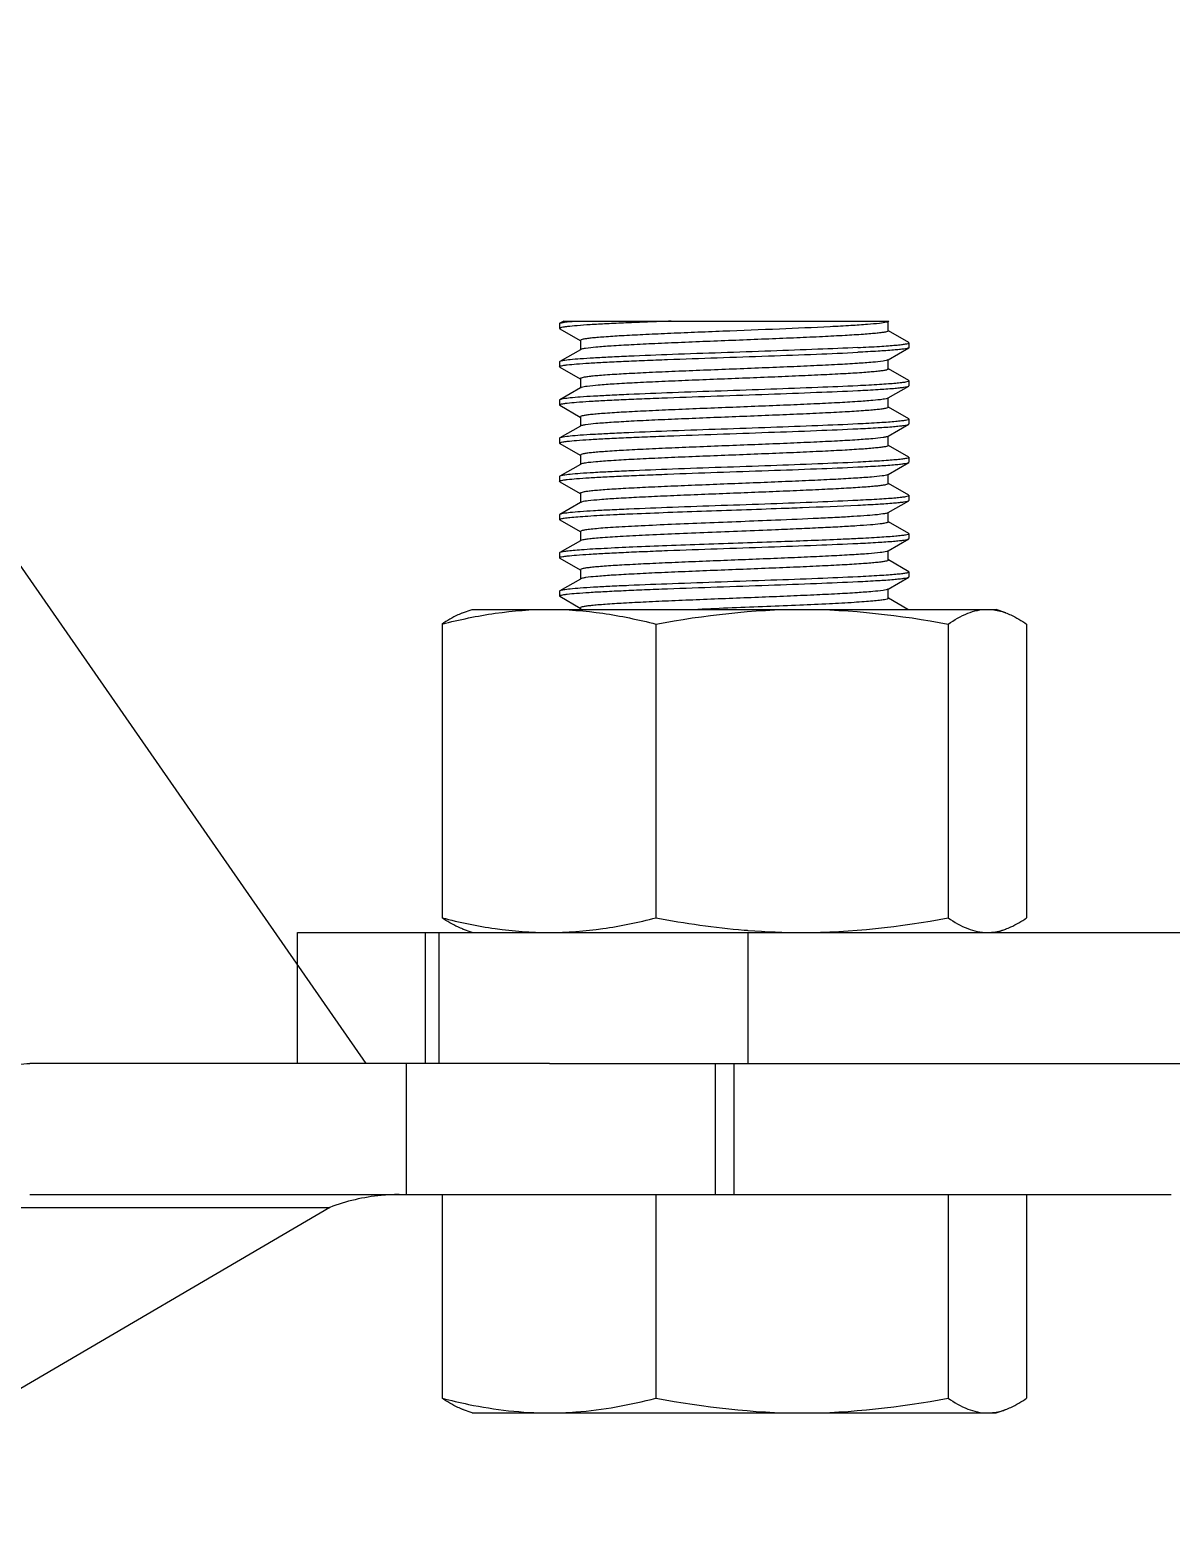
# Model space of a CAD drawing. Extents: x 27938 to 1507990, y 110129 to 923079.
# Drawn here: x 491394 to 492001, y 381827 to 382625 of the extents above; entities that cross this region are included whole.
import ezdxf

# ---------------------------------------------------------------- set-up
doc = ezdxf.new("R2010")
doc.units = 0
doc.header["$LTSCALE"] = 1000
doc.header["$MEASUREMENT"] = 0
doc.styles.get("Standard").update_dxf_attribs({"font": 'gbenor.shx', "bigfont": 'gbcbig.shx'})
doc.dimstyles.get("Standard").update_dxf_attribs({"dimtxt": 0.18, "dimasz": 0.18, "dimexe": 0.18, "dimexo": 0.0625, "dimgap": 0.09, "dimtad": 0, "dimtih": 1, "dimtoh": 1, "dimdec": 4, "dimzin": 0, "dimdsep": 46, "dimtxsty": 'Standard', "dimcen": 0.09, "dimadec": 0, "dimazin": 0, "dimtfac": 1, "dimtdec": 4, "dimtofl": 0, "dimtmove": 0, "dimatfit": 3, "dimfxl": 1, "dimtolj": 1, "dimtzin": 0, "dimarcsym": 0})

msp = doc.modelspace()

# ---------------------------------------------------------------- linework, layer by layer
at = {"linetype": 'Continuous'}
for p, q in [((491675.8, 382468.48), (491675.97, 382468.67)), ((491675.8, 382468.48), (491675.8, 382465.94)), ((491677.99, 382469.83), (491675.97, 382468.67)), ((491675.97, 382465.75), (491686.79, 382459.49)), ((491677.99, 382469.83), (491850.98, 382469.83)), ((491850.43, 382469.51), (491850.98, 382469.83)), ((491850.62, 382464.65), (491850.62, 382469.62)), ((491861.49, 382458.51), (491850.67, 382464.73)), ((491686.84, 382454.6), (491675.97, 382448.34)), ((491686.84, 382459.57), (491686.84, 382454.6)), ((491687.03, 382454.71), (491686.84, 382454.6)), ((491850.62, 382449.29), (491861.49, 382455.58)), ((491861.66, 382458.31), (491861.49, 382458.51)), ((491861.66, 382455.78), (491861.49, 382455.58)), ((491861.66, 382458.31), (491861.66, 382455.78)), ((491675.97, 382448.34), (491675.8, 382448.15)), ((491675.8, 382448.15), (491675.8, 382445.61)), ((491850.43, 382449.18), (491850.62, 382449.29)), ((491850.62, 382444.32), (491850.62, 382449.29)), ((491675.97, 382445.42), (491675.8, 382445.61)), ((491675.97, 382445.42), (491686.79, 382439.16)), ((491686.84, 382439.24), (491686.84, 382434.27)), ((491861.49, 382438.18), (491850.67, 382444.41)), ((491686.84, 382434.27), (491675.97, 382428.02)), ((491687.03, 382434.38), (491686.84, 382434.27)), ((491687.31, 382434.51), (491687.03, 382434.38)), ((491850.62, 382428.97), (491861.49, 382435.25)), ((491861.49, 382438.18), (491861.66, 382437.98)), ((491861.49, 382435.25), (491861.66, 382435.45)), ((491861.66, 382437.98), (491861.66, 382435.45)), ((491675.97, 382428.02), (491675.8, 382427.82)), ((491675.8, 382427.82), (491675.8, 382425.28)), ((491675.97, 382425.09), (491675.8, 382425.28)), ((491675.97, 382425.09), (491686.79, 382418.83)), ((491850.43, 382428.86), (491850.62, 382428.97)), ((491850.62, 382424), (491850.62, 382428.97)), ((491861.49, 382417.85), (491850.67, 382424.08)), ((491686.84, 382418.91), (491686.84, 382413.94)), ((491850.62, 382408.64), (491861.49, 382414.93)), ((491861.49, 382417.85), (491861.66, 382417.65)), ((491861.49, 382414.93), (491861.66, 382415.12)), ((491861.66, 382417.66), (491861.66, 382415.12)), ((491675.97, 382407.69), (491675.8, 382407.49)), ((491675.8, 382407.49), (491675.8, 382404.96)), ((491686.84, 382413.94), (491675.97, 382407.69)), ((491687.03, 382414.05), (491686.84, 382413.94)), ((491850.43, 382408.53), (491850.62, 382408.64)), ((491850.62, 382403.67), (491850.62, 382408.64)), ((491675.97, 382404.76), (491675.8, 382404.96)), ((491675.97, 382404.76), (491686.79, 382398.5)), ((491861.49, 382397.52), (491850.67, 382403.75)), ((491686.84, 382393.61), (491675.97, 382387.36)), ((491686.84, 382398.59), (491686.84, 382393.61)), ((491687.03, 382393.73), (491686.84, 382393.61)), ((491850.62, 382388.31), (491861.49, 382394.6)), ((491861.49, 382397.52), (491861.66, 382397.33)), ((491861.49, 382394.6), (491861.66, 382394.79)), ((491861.66, 382397.33), (491861.66, 382394.79)), ((491675.97, 382387.36), (491675.8, 382387.16)), ((491675.8, 382387.16), (491675.8, 382384.63)), ((491675.97, 382384.43), (491675.8, 382384.63)), ((491675.97, 382384.43), (491686.79, 382378.17)), ((491850.43, 382388.2), (491850.31, 382388.14)), ((491850.43, 382388.2), (491850.62, 382388.31)), ((491850.62, 382383.34), (491850.62, 382388.31)), ((491861.49, 382377.2), (491850.67, 382383.42)), ((491686.84, 382378.26), (491686.84, 382373.29)), ((491861.49, 382377.2), (491861.66, 382377)), ((491861.66, 382377), (491861.66, 382374.46)), ((491675.97, 382367.03), (491675.8, 382366.83)), ((491675.8, 382366.84), (491675.8, 382364.3)), ((491686.84, 382373.29), (491675.97, 382367.03)), ((491687.03, 382373.4), (491686.84, 382373.29)), ((491850.43, 382367.87), (491850.62, 382367.98)), ((491850.62, 382367.98), (491861.49, 382374.27)), ((491850.62, 382363.01), (491850.62, 382367.98)), ((491861.49, 382374.27), (491861.66, 382374.46)), ((491675.97, 382364.11), (491675.8, 382364.3)), ((491675.97, 382364.11), (491686.79, 382357.85)), ((491861.49, 382356.87), (491850.67, 382363.09)), ((491686.84, 382352.96), (491675.97, 382346.7)), ((491686.84, 382357.93), (491686.84, 382352.96)), ((491687.03, 382353.07), (491686.84, 382352.96)), ((491850.62, 382347.65), (491861.49, 382353.94)), ((491861.49, 382356.87), (491861.66, 382356.67)), ((491861.49, 382353.94), (491861.66, 382354.14)), ((491861.66, 382356.67), (491861.66, 382354.14)), ((491675.97, 382346.7), (491675.8, 382346.51)), ((491675.8, 382346.51), (491675.8, 382343.97)), ((491675.97, 382343.78), (491675.8, 382343.97)), ((491675.97, 382343.78), (491686.79, 382337.52)), ((491850.43, 382347.54), (491850.62, 382347.65)), ((491850.62, 382342.68), (491850.62, 382347.65)), ((491686.84, 382337.6), (491686.84, 382332.63)), ((491861.49, 382336.54), (491850.67, 382342.77)), ((491861.49, 382336.54), (491861.66, 382336.34)), ((491861.66, 382336.34), (491861.66, 382333.81)), ((491686.84, 382332.63), (491675.97, 382326.38)), ((491687.03, 382332.74), (491686.84, 382332.63)), ((491850.43, 382327.22), (491850.62, 382327.33)), ((491850.62, 382327.33), (491861.49, 382333.61)), ((491850.62, 382322.36), (491850.62, 382327.33)), ((491861.49, 382333.61), (491861.66, 382333.81)), ((491675.97, 382326.38), (491675.8, 382326.18)), ((491675.8, 382326.18), (491675.8, 382323.64)), ((491675.97, 382323.45), (491675.8, 382323.64)), ((491675.97, 382323.45), (491686.79, 382317.19)), ((491860.99, 382316.5), (491850.67, 382322.44)), ((491624.21, 382314.63), (491629.34, 382316.5)), ((491629.34, 382316.5), (491908.12, 382316.5)), ((491686.84, 382317.27), (491686.84, 382316.5)), ((491913.25, 382314.63), (491908.12, 382316.5)), ((491613.26, 382308.65), (491613.26, 382152.43)), ((491727.07, 382308.65), (491727.07, 382152.43)), ((491882.55, 382308.65), (491882.55, 382152.43)), ((491924.2, 382308.65), (491924.2, 382152.43)), ((491536.41, 382074.88), (491536.41, 382144.58)), ((491536.42, 382144.58), (492059.13, 382144.58)), ((491604.46, 382074.88), (491604.46, 382144.58)), ((491611.63, 382144.58), (491611.63, 382074.88)), ((491629.34, 382144.58), (491624.21, 382146.45)), ((491775.91, 382144.58), (491775.91, 382074.88)), ((491908.12, 382144.58), (491913.25, 382146.45)), ((491670.44, 382074.88), (491394.04, 382074.88)), ((491594.31, 382005.19), (491594.31, 382074.88)), ((491670.44, 382074.88), (492059.13, 382074.88)), ((491758.58, 382074.88), (491758.58, 382005.19)), ((491768.73, 382005.19), (491768.73, 382074.88)), ((491394.04, 382005.19), (492001.05, 382005.19)), ((491613.26, 382005.19), (491613.26, 381896.88)), ((491727.07, 382005.19), (491727.07, 381896.88)), ((491882.55, 382005.19), (491882.55, 381896.88)), ((491924.2, 382005.19), (491924.2, 381896.88)), ((491553.53, 381998.38), (491261.43, 381827.28)), ((491382.42, 381998.38), (491553.53, 381998.38)), ((491629.34, 381889.03), (491624.21, 381890.9)), ((491629.34, 381889.03), (491908.12, 381889.03)), ((491908.12, 381889.03), (491913.25, 381890.9))]:
    msp.add_line(p, q, dxfattribs=at)
for centre, radius, start, end in [((491806.43, 382531.7), 387.17, 265.19353, 265.48987), ((491805, 382511.34), 366.76, 265.46181, 269.96998)]:
    msp.add_arc(centre, radius, start, end, dxfattribs=at)
for points, knots in [([(491735.22, 382469.83), (491731.02, 382469.67), (491722.97, 382469.36), (491711.5, 382468.89), (491701.32, 382468.41), (491692.66, 382467.94), (491685.71, 382467.47), (491681.05, 382467.05), (491678.33, 382466.71), (491676.98, 382466.47), (491676.25, 382466.29), (491675.8, 382466.06), (491675.8, 382465.94)], [0, 0, 0, 0, 0.211213, 0.405075, 0.577151, 0.723639, 0.84124, 0.927369, 0.958032, 0.980246, 0.994009, 1, 1, 1, 1]), ([(491675.8, 382465.94), (491675.8, 382465.91), (491675.85, 382465.82), (491675.93, 382465.77), (491675.97, 382465.75)], [0, 0, 0, 0, 0.399347, 1, 1, 1, 1]), ([(491675.97, 382468.67), (491676.24, 382468.82), (491677.09, 382469.02), (491679.68, 382469.47), (491682.03, 382469.68), (491683.82, 382469.83)], [0, 0, 0, 0, 0.115704, 0.32127, 1, 1, 1, 1]), ([(491849.7, 382469.25), (491848.5, 382468.93), (491845.12, 382468.52), (491838.82, 382467.94), (491830.06, 382467.37), (491814.46, 382466.53), (491791.73, 382465.55), (491767.65, 382464.61), (491747.76, 382463.82), (491733.59, 382463.23), (491720.65, 382462.63), (491709.39, 382462.05), (491701.23, 382461.53), (491695.84, 382461.11), (491692.71, 382460.81), (491690.28, 382460.53), (491688.44, 382460.23), (491687.47, 382460), (491686.84, 382459.73), (491686.84, 382459.57)], [0, 0, 0, 0, 0.022892, 0.062149, 0.116485, 0.184035, 0.349034, 0.53441, 0.626761, 0.714589, 0.794837, 0.864719, 0.921811, 0.944929, 0.96415, 0.979322, 0.990328, 0.997134, 1, 1, 1, 1]), ([(491850.62, 382464.65), (491850.62, 382464.49), (491849.96, 382464.21), (491848.94, 382463.98), (491846.99, 382463.67), (491844.44, 382463.38), (491841.14, 382463.07), (491835.47, 382462.63), (491826.91, 382462.11), (491815.11, 382461.5), (491801.6, 382460.9), (491786.89, 382460.29), (491771.51, 382459.68), (491756.03, 382459.07), (491741.01, 382458.46), (491727.01, 382457.85), (491714.55, 382457.25), (491704.08, 382456.65), (491695.99, 382456.05), (491690.86, 382455.57), (491688.19, 382455.09), (491687.31, 382454.87), (491687.03, 382454.71)], [0, 0, 0, 0, 0.002979, 0.01011, 0.021657, 0.037568, 0.057721, 0.081935, 0.141646, 0.214533, 0.297927, 0.388772, 0.483731, 0.57932, 0.672029, 0.758455, 0.835426, 0.900125, 0.95019, 0.983823, 0.994112, 1, 1, 1, 1]), ([(491850.43, 382469.51), (491850.39, 382469.49), (491850.16, 382469.37), (491849.91, 382469.3), (491849.7, 382469.25)], [0, 0, 0, 0, 0.189122, 1, 1, 1, 1]), ([(491834.44, 382455.77), (491827.35, 382455.42), (491811.95, 382454.77), (491787.71, 382453.89), (491761.91, 382453), (491736.68, 382452.1), (491716.95, 382451.34), (491702.99, 382450.7), (491694.4, 382450.25), (491687.35, 382449.78), (491681.93, 382449.38), (491678.37, 382448.89), (491676.5, 382448.65), (491675.97, 382448.34)], [0, 0, 0, 0, 0.134252, 0.291373, 0.458536, 0.622095, 0.768682, 0.831793, 0.886343, 0.931217, 0.965509, 0.98855, 1, 1, 1, 1]), ([(491834.44, 382455.77), (491838.3, 382455.96), (491843.72, 382456.25), (491850.42, 382456.69), (491854.33, 382457.01), (491857.35, 382457.31), (491859.67, 382457.61), (491860.84, 382457.87), (491861.66, 382458.13), (491861.66, 382458.31)], [0, 0, 0, 0, 0.42187, 0.59314, 0.735705, 0.848286, 0.929875, 0.980006, 1, 1, 1, 1]), ([(491861.49, 382455.58), (491861.22, 382455.43), (491860.36, 382455.23), (491858.73, 382454.94), (491856.34, 382454.67), (491851.76, 382454.24), (491844.38, 382453.75), (491838.03, 382453.41), (491834.44, 382453.24)], [0, 0, 0, 0, 0.034368, 0.095688, 0.183981, 0.298624, 0.6033, 1, 1, 1, 1]), ([(491675.8, 382445.61), (491675.8, 382445.73), (491676.23, 382445.95), (491676.94, 382446.13), (491678.23, 382446.37), (491680.84, 382446.7), (491685.33, 382447.11), (491692.01, 382447.57), (491700.36, 382448.03), (491710.19, 382448.5), (491721.29, 382448.97), (491737.91, 382449.61), (491759.88, 382450.39), (491786.34, 382451.3), (491811.28, 382452.21), (491827.14, 382452.88), (491834.44, 382453.24)], [0, 0, 0, 0, 0.002173, 0.007141, 0.015151, 0.026213, 0.057299, 0.099789, 0.152784, 0.215146, 0.28553, 0.362415, 0.528944, 0.700408, 0.86206, 1, 1, 1, 1]), ([(491850.43, 382449.18), (491850.16, 382449.02), (491849.28, 382448.81), (491846.62, 382448.33), (491841.48, 382447.84), (491833.4, 382447.24), (491822.93, 382446.65), (491810.47, 382446.04), (491796.47, 382445.43), (491781.45, 382444.82), (491765.97, 382444.21), (491750.59, 382443.6), (491735.87, 382443), (491722.36, 382442.39), (491710.56, 382441.79), (491702, 382441.26), (491696.33, 382440.82), (491693.03, 382440.52), (491690.47, 382440.23), (491688.53, 382439.92), (491687.51, 382439.68), (491686.84, 382439.4), (491686.84, 382439.24)], [0, 0, 0, 0, 0.005873, 0.016149, 0.049758, 0.099805, 0.164491, 0.241457, 0.327882, 0.420596, 0.516193, 0.611164, 0.702021, 0.785429, 0.858328, 0.91805, 0.94227, 0.962424, 0.97834, 0.989887, 0.997022, 1, 1, 1, 1]), ([(491850.62, 382444.32), (491850.62, 382444.16), (491849.98, 382443.89), (491848.98, 382443.66), (491847.08, 382443.35), (491844.59, 382443.06), (491841.37, 382442.76), (491835.83, 382442.33), (491827.46, 382441.81), (491815.91, 382441.21), (491802.67, 382440.62), (491788.22, 382440.01), (491773.06, 382439.41), (491757.75, 382438.81), (491742.83, 382438.21), (491728.85, 382437.6), (491716.29, 382437.01), (491705.62, 382436.41), (491697.18, 382435.86), (491691.36, 382435.23), (491688.3, 382434.87), (491687.31, 382434.51)], [0, 0, 0, 0, 0.002924, 0.0099, 0.021186, 0.036743, 0.056446, 0.080134, 0.138588, 0.210032, 0.291918, 0.381318, 0.475031, 0.569704, 0.661945, 0.748452, 0.826132, 0.892206, 0.944323, 0.980649, 1, 1, 1, 1]), ([(491675.8, 382425.28), (491675.8, 382425.4), (491676.23, 382425.62), (491676.94, 382425.8), (491678.23, 382426.04), (491680.85, 382426.38), (491685.33, 382426.78), (491692.02, 382427.24), (491700.37, 382427.7), (491710.2, 382428.17), (491721.3, 382428.64), (491737.91, 382429.28), (491759.88, 382430.06), (491786.34, 382430.97), (491811.28, 382431.88), (491827.14, 382432.55), (491834.44, 382432.91)], [0, 0, 0, 0, 0.002178, 0.007152, 0.015169, 0.026237, 0.057333, 0.09983, 0.15283, 0.215192, 0.285574, 0.362456, 0.52898, 0.700433, 0.86207, 1, 1, 1, 1]), ([(491834.44, 382435.44), (491827.35, 382435.09), (491811.95, 382434.45), (491787.71, 382433.56), (491761.92, 382432.67), (491736.68, 382431.78), (491716.95, 382431.01), (491702.99, 382430.37), (491694.4, 382429.92), (491687.35, 382429.46), (491681.93, 382429.05), (491678.37, 382428.56), (491676.5, 382428.32), (491675.97, 382428.02)], [0, 0, 0, 0, 0.134248, 0.291365, 0.458529, 0.622083, 0.768673, 0.831788, 0.88634, 0.931214, 0.965507, 0.988548, 1, 1, 1, 1]), ([(491861.66, 382437.98), (491861.66, 382437.8), (491860.83, 382437.54), (491859.66, 382437.28), (491857.34, 382436.98), (491854.32, 382436.68), (491850.42, 382436.37), (491843.72, 382435.92), (491838.3, 382435.63), (491834.44, 382435.44)], [0, 0, 0, 0, 0.020035, 0.0702, 0.151811, 0.264397, 0.406958, 0.578212, 1, 1, 1, 1]), ([(491834.44, 382432.91), (491838.03, 382433.08), (491844.38, 382433.42), (491851.76, 382433.91), (491856.34, 382434.34), (491858.73, 382434.61), (491860.36, 382434.9), (491861.22, 382435.1), (491861.49, 382435.25)], [0, 0, 0, 0, 0.396702, 0.701374, 0.816021, 0.904313, 0.965635, 1, 1, 1, 1]), ([(491850.43, 382428.86), (491850.16, 382428.7), (491849.28, 382428.48), (491846.62, 382428), (491841.48, 382427.51), (491833.4, 382426.91), (491822.93, 382426.32), (491810.47, 382425.71), (491796.47, 382425.11), (491781.45, 382424.5), (491765.97, 382423.89), (491750.59, 382423.28), (491735.87, 382422.67), (491722.37, 382422.06), (491710.56, 382421.46), (491702, 382420.93), (491696.33, 382420.5), (491693.03, 382420.19), (491690.47, 382419.9), (491688.53, 382419.59), (491687.51, 382419.35), (491686.84, 382419.08), (491686.84, 382418.91)], [0, 0, 0, 0, 0.005875, 0.016149, 0.049759, 0.099805, 0.164492, 0.241457, 0.327882, 0.420594, 0.516191, 0.611162, 0.702019, 0.785427, 0.858326, 0.918049, 0.942268, 0.962424, 0.978338, 0.989888, 0.99702, 1, 1, 1, 1]), ([(491850.62, 382424), (491850.62, 382423.83), (491849.96, 382423.56), (491848.94, 382423.32), (491846.99, 382423.01), (491844.44, 382422.72), (491841.14, 382422.41), (491835.47, 382421.98), (491826.91, 382421.45), (491815.11, 382420.85), (491801.6, 382420.24), (491786.89, 382419.63), (491771.51, 382419.02), (491756.03, 382418.41), (491741.01, 382417.8), (491727.01, 382417.2), (491714.55, 382416.59), (491704.08, 382416), (491695.99, 382415.4), (491690.86, 382414.91), (491688.19, 382414.43), (491687.31, 382414.21), (491687.03, 382414.05)], [0, 0, 0, 0, 0.002979, 0.01011, 0.021657, 0.037569, 0.057721, 0.081935, 0.141646, 0.214533, 0.297927, 0.388772, 0.483732, 0.579321, 0.67203, 0.758455, 0.835427, 0.900125, 0.95019, 0.983823, 0.994112, 1, 1, 1, 1]), ([(491834.44, 382415.11), (491827.35, 382414.76), (491811.95, 382414.12), (491787.71, 382413.23), (491761.92, 382412.34), (491736.68, 382411.45), (491716.95, 382410.68), (491702.99, 382410.04), (491694.4, 382409.59), (491687.35, 382409.13), (491681.93, 382408.73), (491678.37, 382408.23), (491676.5, 382407.99), (491675.97, 382407.69)], [0, 0, 0, 0, 0.134249, 0.291363, 0.458528, 0.622088, 0.768678, 0.831792, 0.886344, 0.931218, 0.96551, 0.98855, 1, 1, 1, 1]), ([(491861.66, 382417.65), (491861.66, 382417.47), (491860.83, 382417.22), (491859.66, 382416.96), (491857.34, 382416.65), (491854.32, 382416.35), (491850.42, 382416.04), (491843.72, 382415.59), (491838.3, 382415.3), (491834.44, 382415.11)], [0, 0, 0, 0, 0.020036, 0.070205, 0.151815, 0.264402, 0.40696, 0.57821, 1, 1, 1, 1]), ([(491834.44, 382412.58), (491838.03, 382412.76), (491844.38, 382413.09), (491851.76, 382413.59), (491856.34, 382414.01), (491858.73, 382414.28), (491860.36, 382414.57), (491861.22, 382414.77), (491861.49, 382414.93)], [0, 0, 0, 0, 0.396701, 0.701381, 0.816026, 0.904316, 0.965635, 1, 1, 1, 1]), ([(491675.8, 382404.96), (491675.8, 382405.07), (491676.23, 382405.29), (491676.94, 382405.47), (491678.23, 382405.71), (491680.84, 382406.05), (491685.33, 382406.46), (491692.01, 382406.91), (491700.37, 382407.38), (491710.2, 382407.84), (491721.3, 382408.31), (491737.91, 382408.96), (491759.88, 382409.73), (491786.34, 382410.65), (491811.28, 382411.56), (491827.14, 382412.22), (491834.44, 382412.58)], [0, 0, 0, 0, 0.002176, 0.007147, 0.015161, 0.026226, 0.057318, 0.099812, 0.152812, 0.215177, 0.285562, 0.362446, 0.528971, 0.70043, 0.86207, 1, 1, 1, 1]), ([(491850.43, 382408.53), (491850.16, 382408.37), (491849.28, 382408.15), (491846.62, 382407.67), (491841.48, 382407.18), (491833.4, 382406.58), (491822.93, 382405.99), (491810.47, 382405.39), (491796.47, 382404.78), (491781.45, 382404.17), (491765.97, 382403.56), (491750.59, 382402.95), (491735.87, 382402.34), (491722.37, 382401.73), (491710.56, 382401.13), (491702, 382400.6), (491696.33, 382400.17), (491693.03, 382399.86), (491690.47, 382399.57), (491688.53, 382399.26), (491687.51, 382399.02), (491686.84, 382398.75), (491686.84, 382398.59)], [0, 0, 0, 0, 0.005873, 0.016149, 0.049758, 0.099805, 0.164491, 0.241456, 0.327881, 0.420594, 0.516191, 0.611162, 0.702019, 0.785427, 0.858327, 0.918049, 0.942268, 0.962424, 0.978339, 0.989888, 0.997022, 1, 1, 1, 1]), ([(491850.62, 382403.67), (491850.62, 382403.5), (491849.96, 382403.23), (491848.94, 382402.99), (491846.99, 382402.68), (491844.44, 382402.39), (491841.14, 382402.09), (491835.47, 382401.65), (491826.9, 382401.12), (491815.11, 382400.52), (491801.6, 382399.91), (491786.89, 382399.3), (491771.51, 382398.69), (491756.03, 382398.08), (491741.01, 382397.47), (491727.01, 382396.87), (491714.55, 382396.26), (491704.08, 382395.67), (491695.99, 382395.07), (491690.86, 382394.58), (491688.19, 382394.1), (491687.31, 382393.89), (491687.03, 382393.73)], [0, 0, 0, 0, 0.002979, 0.010111, 0.021657, 0.037569, 0.057721, 0.081936, 0.141647, 0.214533, 0.297928, 0.388772, 0.483731, 0.57932, 0.672029, 0.758454, 0.835426, 0.900125, 0.95019, 0.983823, 0.99411, 1, 1, 1, 1]), ([(491675.8, 382384.63), (491675.8, 382384.74), (491676.23, 382384.97), (491676.94, 382385.14), (491678.23, 382385.38), (491680.84, 382385.72), (491685.33, 382386.13), (491692.01, 382386.58), (491700.36, 382387.05), (491710.19, 382387.51), (491721.29, 382387.98), (491737.91, 382388.63), (491759.88, 382389.41), (491786.34, 382390.32), (491811.28, 382391.23), (491827.14, 382391.89), (491834.44, 382392.25)], [0, 0, 0, 0, 0.002173, 0.007141, 0.015152, 0.026215, 0.057302, 0.099793, 0.152787, 0.215148, 0.285531, 0.362416, 0.528944, 0.700406, 0.862059, 1, 1, 1, 1]), ([(491834.44, 382394.79), (491827.35, 382394.44), (491811.95, 382393.79), (491787.71, 382392.9), (491761.91, 382392.01), (491736.68, 382391.12), (491716.95, 382390.35), (491702.99, 382389.71), (491694.4, 382389.26), (491687.35, 382388.8), (491681.93, 382388.4), (491678.37, 382387.9), (491676.5, 382387.66), (491675.97, 382387.36)], [0, 0, 0, 0, 0.134252, 0.291373, 0.458536, 0.622093, 0.768681, 0.831792, 0.886342, 0.931216, 0.965508, 0.988549, 1, 1, 1, 1]), ([(491861.66, 382397.33), (491861.66, 382397.14), (491860.84, 382396.89), (491859.67, 382396.63), (491857.35, 382396.32), (491854.33, 382396.02), (491850.42, 382395.71), (491843.72, 382395.26), (491838.3, 382394.98), (491834.44, 382394.79)], [0, 0, 0, 0, 0.019992, 0.07012, 0.151708, 0.264289, 0.406858, 0.578132, 1, 1, 1, 1]), ([(491834.44, 382392.25), (491838.03, 382392.43), (491844.38, 382392.77), (491851.76, 382393.26), (491856.34, 382393.68), (491858.73, 382393.96), (491860.36, 382394.24), (491861.22, 382394.44), (491861.49, 382394.6)], [0, 0, 0, 0, 0.396698, 0.701379, 0.816025, 0.904316, 0.965635, 1, 1, 1, 1]), ([(491850.31, 382388.14), (491849.43, 382387.74), (491846.51, 382387.42), (491840.92, 382386.76), (491832.64, 382386.23), (491822.08, 382385.61), (491809.56, 382385.02), (491795.57, 382384.41), (491780.6, 382383.81), (491765.2, 382383.2), (491749.93, 382382.59), (491735.34, 382381.99), (491721.97, 382381.39), (491710.29, 382380.79), (491701.82, 382380.26), (491696.21, 382379.83), (491692.95, 382379.53), (491690.43, 382379.24), (491688.51, 382378.93), (491687.5, 382378.69), (491686.84, 382378.42), (491686.84, 382378.26)], [0, 0, 0, 0, 0.017708, 0.05266, 0.103733, 0.169109, 0.246432, 0.332901, 0.425384, 0.520527, 0.614878, 0.705016, 0.787672, 0.859852, 0.918947, 0.942904, 0.962836, 0.978574, 0.989993, 0.997048, 1, 1, 1, 1]), ([(491850.62, 382383.34), (491850.62, 382383.18), (491849.99, 382382.91), (491849, 382382.68), (491847.13, 382382.37), (491844.68, 382382.09), (491841.51, 382381.79), (491836.04, 382381.36), (491827.78, 382380.84), (491816.38, 382380.25), (491803.29, 382379.66), (491788.99, 382379.06), (491768.95, 382378.26), (491749.03, 382377.49), (491729.93, 382376.67), (491717.32, 382376.08), (491706.53, 382375.48), (491697.93, 382374.92), (491691.85, 382374.32), (491688.63, 382373.93), (491687.52, 382373.59)], [0, 0, 0, 0, 0.002894, 0.009781, 0.02092, 0.036276, 0.055728, 0.079118, 0.13686, 0.207489, 0.288521, 0.377101, 0.470105, 0.65622, 0.742765, 0.820836, 0.887682, 0.940956, 0.978809, 1, 1, 1, 1]), ([(491861.66, 382377), (491861.66, 382376.82), (491860.83, 382376.56), (491859.66, 382376.3), (491857.34, 382375.99), (491854.32, 382375.69), (491850.42, 382375.38), (491843.71, 382374.93), (491838.3, 382374.65), (491834.44, 382374.46)], [0, 0, 0, 0, 0.020043, 0.070215, 0.15183, 0.264417, 0.406977, 0.578226, 1, 1, 1, 1]), ([(491675.8, 382364.3), (491675.8, 382364.54), (491676.98, 382364.79), (491678.53, 382365.13), (491681.73, 382365.47), (491685.83, 382365.83), (491691.14, 382366.2), (491697.43, 382366.56), (491704.68, 382366.93), (491715.94, 382367.44), (491731.57, 382368.06), (491751.58, 382368.79), (491772.51, 382369.51), (491786.64, 382370.01), (491793.67, 382370.26)], [0, 0, 0, 0, 0.006089, 0.021965, 0.047862, 0.083507, 0.128456, 0.182129, 0.243816, 0.312711, 0.468386, 0.640968, 0.821337, 1, 1, 1, 1]), ([(491834.44, 382374.46), (491827.35, 382374.11), (491811.95, 382373.46), (491787.71, 382372.57), (491761.92, 382371.68), (491736.68, 382370.79), (491716.95, 382370.03), (491702.99, 382369.38), (491694.4, 382368.94), (491687.35, 382368.47), (491681.93, 382368.07), (491678.37, 382367.58), (491676.5, 382367.33), (491675.97, 382367.03)], [0, 0, 0, 0, 0.134247, 0.291362, 0.458526, 0.62208, 0.768671, 0.831786, 0.886339, 0.931214, 0.965507, 0.988549, 1, 1, 1, 1]), ([(491850.43, 382367.87), (491849.89, 382367.56), (491847.97, 382367.28), (491844.33, 382366.76), (491838.84, 382366.33), (491831.72, 382365.83), (491823.11, 382365.35), (491809.27, 382364.67), (491798.33, 382364.2), (491790.71, 382363.89)], [0, 0, 0, 0, 0.031519, 0.093975, 0.186286, 0.30637, 0.451441, 0.618071, 1, 1, 1, 1]), ([(491793.67, 382370.26), (491797.42, 382370.4), (491811.01, 382370.9), (491824.61, 382371.44), (491834.44, 382371.92)], [0, 0, 0, 0, 0.276123, 1, 1, 1, 1]), ([(491834.44, 382371.92), (491838.03, 382372.1), (491844.38, 382372.44), (491851.76, 382372.93), (491856.34, 382373.35), (491858.73, 382373.63), (491860.36, 382373.91), (491861.22, 382374.11), (491861.49, 382374.27)], [0, 0, 0, 0, 0.396703, 0.701376, 0.816022, 0.904313, 0.965635, 1, 1, 1, 1]), ([(491790.71, 382363.89), (491784.51, 382363.64), (491772.06, 382363.14), (491753.62, 382362.42), (491735.98, 382361.69), (491720.07, 382360.97), (491708.28, 382360.35), (491700.35, 382359.82), (491695.68, 382359.46), (491692.05, 382359.11), (491689.25, 382358.75), (491687.85, 382358.44), (491686.84, 382358.15), (491686.84, 382357.93)], [0, 0, 0, 0, 0.178582, 0.358861, 0.531361, 0.686977, 0.817516, 0.87118, 0.916131, 0.951795, 0.977729, 0.993682, 1, 1, 1, 1]), ([(491790.71, 382358.81), (491778.72, 382358.32), (491760.92, 382357.63), (491737.84, 382356.69), (491722.24, 382355.99), (491708.91, 382355.3), (491699.53, 382354.71), (491693.65, 382354.19), (491690.57, 382353.86), (491688.48, 382353.5), (491687.37, 382353.27), (491687.03, 382353.07)], [0, 0, 0, 0, 0.346507, 0.514134, 0.666976, 0.797572, 0.89956, 0.938228, 0.96803, 0.988654, 1, 1, 1, 1]), ([(491850.62, 382363.01), (491850.62, 382362.89), (491850.17, 382362.64), (491849.41, 382362.44), (491848.03, 382362.18), (491845.24, 382361.81), (491840.46, 382361.36), (491833.38, 382360.86), (491824.59, 382360.34), (491814.33, 382359.83), (491802.87, 382359.31), (491794.86, 382358.98), (491790.71, 382358.81)], [0, 0, 0, 0, 0.006256, 0.020361, 0.043043, 0.074306, 0.161877, 0.280955, 0.428478, 0.600577, 0.792785, 1, 1, 1, 1]), ([(491675.8, 382343.97), (491675.8, 382344.09), (491676.23, 382344.31), (491676.94, 382344.49), (491678.23, 382344.73), (491680.84, 382345.06), (491685.33, 382345.47), (491692.01, 382345.93), (491700.37, 382346.39), (491710.2, 382346.86), (491721.29, 382347.33), (491737.91, 382347.97), (491759.88, 382348.75), (491786.34, 382349.66), (491811.28, 382350.57), (491827.14, 382351.24), (491834.44, 382351.6)], [0, 0, 0, 0, 0.002173, 0.007142, 0.015153, 0.026216, 0.057304, 0.099796, 0.152793, 0.215157, 0.285542, 0.362427, 0.528954, 0.700418, 0.862065, 1, 1, 1, 1]), ([(491793.67, 382352.47), (491786.87, 382352.22), (491773.2, 382351.74), (491752.92, 382351.04), (491733.43, 382350.34), (491715.68, 382349.64), (491700.55, 382348.95), (491689.93, 382348.35), (491683.3, 382347.83), (491679.86, 382347.5), (491677.55, 382347.14), (491676.34, 382346.91), (491675.97, 382346.7)], [0, 0, 0, 0, 0.17307, 0.348034, 0.516277, 0.669479, 0.8001, 0.901708, 0.940017, 0.969349, 0.989377, 1, 1, 1, 1]), ([(491834.44, 382354.13), (491831.46, 382353.98), (491817.87, 382353.36), (491804.27, 382352.85), (491793.67, 382352.47)], [0, 0, 0, 0, 0.219735, 1, 1, 1, 1]), ([(491861.66, 382356.67), (491861.66, 382356.49), (491860.83, 382356.23), (491859.67, 382355.97), (491857.34, 382355.67), (491854.33, 382355.37), (491850.42, 382355.05), (491843.72, 382354.61), (491838.3, 382354.32), (491834.44, 382354.13)], [0, 0, 0, 0, 0.020015, 0.070166, 0.151766, 0.264352, 0.406913, 0.578172, 1, 1, 1, 1]), ([(491834.44, 382351.6), (491838.03, 382351.77), (491844.38, 382352.11), (491851.76, 382352.6), (491856.34, 382353.03), (491858.73, 382353.3), (491860.36, 382353.59), (491861.22, 382353.79), (491861.49, 382353.94)], [0, 0, 0, 0, 0.396699, 0.701381, 0.816026, 0.904317, 0.965635, 1, 1, 1, 1]), ([(491849.89, 382347.33), (491848.76, 382347), (491845.5, 382346.6), (491839.36, 382346.01), (491830.72, 382345.45), (491819.91, 382344.85), (491807.29, 382344.26), (491788.2, 382343.45), (491768.3, 382342.67), (491748.3, 382341.87), (491734.03, 382341.28), (491720.98, 382340.68), (491709.61, 382340.09), (491701.37, 382339.58), (491695.93, 382339.15), (491692.77, 382338.85), (491690.32, 382338.57), (491688.46, 382338.26), (491687.48, 382338.03), (491686.84, 382337.76), (491686.84, 382337.6)], [0, 0, 0, 0, 0.021609, 0.059807, 0.113343, 0.180363, 0.25852, 0.345073, 0.531007, 0.62385, 0.712245, 0.793084, 0.863529, 0.921111, 0.944434, 0.963829, 0.979139, 0.990246, 0.997113, 1, 1, 1, 1]), ([(491850.62, 382342.68), (491850.62, 382342.52), (491849.96, 382342.25), (491848.94, 382342.01), (491846.99, 382341.7), (491844.44, 382341.41), (491841.14, 382341.1), (491835.47, 382340.66), (491826.9, 382340.14), (491815.11, 382339.54), (491801.6, 382338.93), (491786.89, 382338.32), (491771.51, 382337.71), (491756.03, 382337.1), (491741.01, 382336.49), (491727.01, 382335.88), (491714.55, 382335.28), (491704.08, 382334.69), (491695.99, 382334.08), (491690.86, 382333.6), (491688.19, 382333.12), (491687.31, 382332.9), (491687.03, 382332.74)], [0, 0, 0, 0, 0.002978, 0.010111, 0.021657, 0.037569, 0.05772, 0.081936, 0.141647, 0.214533, 0.297928, 0.388772, 0.483731, 0.57932, 0.672029, 0.758455, 0.835427, 0.900125, 0.95019, 0.983823, 0.99411, 1, 1, 1, 1]), ([(491861.66, 382336.34), (491861.66, 382336.16), (491860.84, 382335.9), (491859.67, 382335.65), (491857.35, 382335.34), (491854.33, 382335.04), (491850.42, 382334.73), (491843.72, 382334.28), (491838.3, 382333.99), (491834.44, 382333.8)], [0, 0, 0, 0, 0.020002, 0.070139, 0.151732, 0.264313, 0.40688, 0.57815, 1, 1, 1, 1]), ([(491675.8, 382323.64), (491675.8, 382323.76), (491676.23, 382323.98), (491676.94, 382324.16), (491678.23, 382324.4), (491680.84, 382324.74), (491685.33, 382325.14), (491692.01, 382325.6), (491700.37, 382326.06), (491710.2, 382326.53), (491721.29, 382327), (491737.91, 382327.64), (491759.88, 382328.42), (491786.34, 382329.33), (491811.28, 382330.24), (491827.14, 382330.91), (491834.44, 382331.27)], [0, 0, 0, 0, 0.002175, 0.007144, 0.015156, 0.02622, 0.05731, 0.099803, 0.152798, 0.215159, 0.285541, 0.362425, 0.528953, 0.700413, 0.862061, 1, 1, 1, 1]), ([(491834.44, 382333.8), (491827.35, 382333.45), (491811.95, 382332.81), (491787.71, 382331.92), (491761.92, 382331.03), (491736.68, 382330.14), (491716.95, 382329.37), (491702.99, 382328.73), (491694.4, 382328.28), (491687.35, 382327.82), (491681.93, 382327.41), (491678.37, 382326.92), (491676.5, 382326.68), (491675.97, 382326.38)], [0, 0, 0, 0, 0.134252, 0.291373, 0.458535, 0.622091, 0.768679, 0.831791, 0.886341, 0.931215, 0.965508, 0.988549, 1, 1, 1, 1]), ([(491850.43, 382327.22), (491850.16, 382327.06), (491849.28, 382326.84), (491846.62, 382326.36), (491841.48, 382325.87), (491833.4, 382325.27), (491822.93, 382324.68), (491810.47, 382324.07), (491796.47, 382323.47), (491781.45, 382322.86), (491765.97, 382322.25), (491750.59, 382321.64), (491735.87, 382321.03), (491722.37, 382320.42), (491710.56, 382319.82), (491702, 382319.29), (491696.33, 382318.86), (491693.03, 382318.55), (491690.47, 382318.26), (491688.53, 382317.95), (491687.51, 382317.71), (491686.84, 382317.44), (491686.84, 382317.27)], [0, 0, 0, 0, 0.005876, 0.016149, 0.049758, 0.099805, 0.164491, 0.241457, 0.327882, 0.420595, 0.516192, 0.611162, 0.702019, 0.785427, 0.858326, 0.918048, 0.942268, 0.962423, 0.978339, 0.989887, 0.997021, 1, 1, 1, 1]), ([(491834.44, 382331.27), (491838.03, 382331.44), (491844.38, 382331.78), (491851.76, 382332.27), (491856.34, 382332.7), (491858.73, 382332.97), (491860.36, 382333.26), (491861.22, 382333.46), (491861.49, 382333.61)], [0, 0, 0, 0, 0.396697, 0.701375, 0.816023, 0.904315, 0.965635, 1, 1, 1, 1]), ([(491850.62, 382322.36), (491850.62, 382322.14), (491849.66, 382321.85), (491848.3, 382321.55), (491845.59, 382321.2), (491842.08, 382320.85), (491837.57, 382320.49), (491829.88, 382319.98), (491818.44, 382319.36), (491802.97, 382318.66), (491785.74, 382317.94), (491767.65, 382317.23), (491755.4, 382316.75), (491749.29, 382316.5)], [0, 0, 0, 0, 0.006286, 0.022093, 0.047782, 0.083115, 0.127681, 0.18092, 0.310633, 0.465683, 0.638189, 0.81937, 1, 1, 1, 1]), ([(491613.26, 382308.65), (491622.59, 382311.05), (491641.41, 382315.02), (491660.62, 382316.5), (491670.17, 382316.5)], [0, 0, 0, 0, 0.502209, 1, 1, 1, 1]), ([(491624.4, 382314.7), (491623.45, 382314.35), (491619.54, 382312.73), (491615.9, 382310.5), (491613.26, 382308.65)], [0, 0, 0, 0, 0.238306, 1, 1, 1, 1]), ([(491670.17, 382316.5), (491679.72, 382316.5), (491698.93, 382315.02), (491717.74, 382311.05), (491727.07, 382308.65)], [0, 0, 0, 0, 0.497791, 1, 1, 1, 1]), ([(491882.55, 382308.65), (491885.78, 382310.92), (491892.28, 382314.81), (491899.82, 382316.5), (491903.37, 382316.5)], [0, 0, 0, 0, 0.526507, 1, 1, 1, 1]), ([(491903.37, 382316.5), (491904.18, 382316.5), (491907.48, 382316.34), (491910.73, 382315.55), (491913.07, 382314.7)], [0, 0, 0, 0, 0.24568, 1, 1, 1, 1]), ([(491913.07, 382314.7), (491914.02, 382314.35), (491917.93, 382312.73), (491921.57, 382310.5), (491924.2, 382308.65)], [0, 0, 0, 0, 0.238306, 1, 1, 1, 1]), ([(491624.4, 382146.38), (491623.45, 382146.73), (491619.54, 382148.35), (491615.9, 382150.58), (491613.26, 382152.43)], [0, 0, 0, 0, 0.238306, 1, 1, 1, 1]), ([(491613.26, 382152.43), (491622.59, 382150.03), (491641.41, 382146.06), (491660.62, 382144.58), (491670.17, 382144.58)], [0, 0, 0, 0, 0.502209, 1, 1, 1, 1]), ([(491670.17, 382144.58), (491679.72, 382144.58), (491698.93, 382146.06), (491717.74, 382150.03), (491727.07, 382152.43)], [0, 0, 0, 0, 0.497791, 1, 1, 1, 1]), ([(491882.55, 382152.43), (491885.78, 382150.16), (491892.28, 382146.27), (491899.82, 382144.58), (491903.37, 382144.58)], [0, 0, 0, 0, 0.526507, 1, 1, 1, 1]), ([(491913.07, 382146.38), (491914.02, 382146.73), (491917.93, 382148.35), (491921.57, 382150.58), (491924.2, 382152.43)], [0, 0, 0, 0, 0.238306, 1, 1, 1, 1]), ([(491903.37, 382144.58), (491904.18, 382144.58), (491907.48, 382144.74), (491910.73, 382145.53), (491913.07, 382146.38)], [0, 0, 0, 0, 0.24568, 1, 1, 1, 1]), ([(491347.57, 382047.67), (491353.22, 382055.65), (491366.64, 382069.26), (491385.33, 382074.88), (491394.04, 382074.88)], [0, 0, 0, 0, 0.528923, 1, 1, 1, 1]), ([(491590.36, 382005.19), (491587.19, 382005.19), (491574.67, 382004.61), (491562.28, 382001.67), (491553.53, 381998.38)], [0, 0, 0, 0, 0.253333, 1, 1, 1, 1]), ([(491624.4, 381890.83), (491623.45, 381891.17), (491619.54, 381892.8), (491615.9, 381895.02), (491613.26, 381896.88)], [0, 0, 0, 0, 0.238306, 1, 1, 1, 1]), ([(491613.26, 381896.88), (491617.94, 381895.67), (491636.61, 381891.3), (491655.83, 381889.03), (491670.17, 381889.03)], [0, 0, 0, 0, 0.252048, 1, 1, 1, 1]), ([(491670.17, 381889.03), (491674.94, 381889.03), (491694.12, 381889.75), (491713.12, 381893.29), (491727.07, 381896.88)], [0, 0, 0, 0, 0.248826, 1, 1, 1, 1]), ([(491882.55, 381896.88), (491885.78, 381894.6), (491892.28, 381890.71), (491899.82, 381889.03), (491903.37, 381889.03)], [0, 0, 0, 0, 0.526507, 1, 1, 1, 1]), ([(491913.07, 381890.83), (491914.02, 381891.17), (491917.93, 381892.8), (491921.57, 381895.02), (491924.2, 381896.88)], [0, 0, 0, 0, 0.238306, 1, 1, 1, 1]), ([(491903.37, 381889.03), (491905.82, 381889.03), (491909.14, 381889.52), (491912.27, 381890.54), (491913.07, 381890.83)], [0, 0, 0, 0, 0.743021, 1, 1, 1, 1])]:
    msp.add_open_spline(points, degree=3, knots=knots, dxfattribs=at)
for points in [[(491687.52, 382373.59), (491687.36, 382373.54), (491687.19, 382373.49), (491687.03, 382373.4)], [(491850.43, 382347.54), (491850.26, 382347.45), (491850.07, 382347.39), (491849.89, 382347.33)], [(491727.07, 382308.65), (491752.67, 382313.47), (491778.77, 382316.5), (491804.81, 382316.5)], [(491804.81, 382316.5), (491830.85, 382316.5), (491856.95, 382313.47), (491882.55, 382308.65)], [(491727.07, 382152.43), (491742.59, 382149.51), (491758.25, 382147.22), (491773.99, 382145.89)], [(491804.81, 382144.58), (491830.85, 382144.58), (491856.95, 382147.61), (491882.55, 382152.43)], [(491727.07, 381896.88), (491752.67, 381892.06), (491778.77, 381889.03), (491804.81, 381889.03)], [(491804.81, 381889.03), (491830.85, 381889.03), (491856.95, 381892.06), (491882.55, 381896.88)]]:
    msp.add_open_spline(points, degree=3, dxfattribs=at)

# ---------------------------------------------------------------- leaders
msp.add_leader([(491572.81, 382074.88), (490852.02, 383113.24)], dimstyle='Standard', override={"dimgap": 20, "dimtad": 0})

doc.saveas('drawing.dxf')
